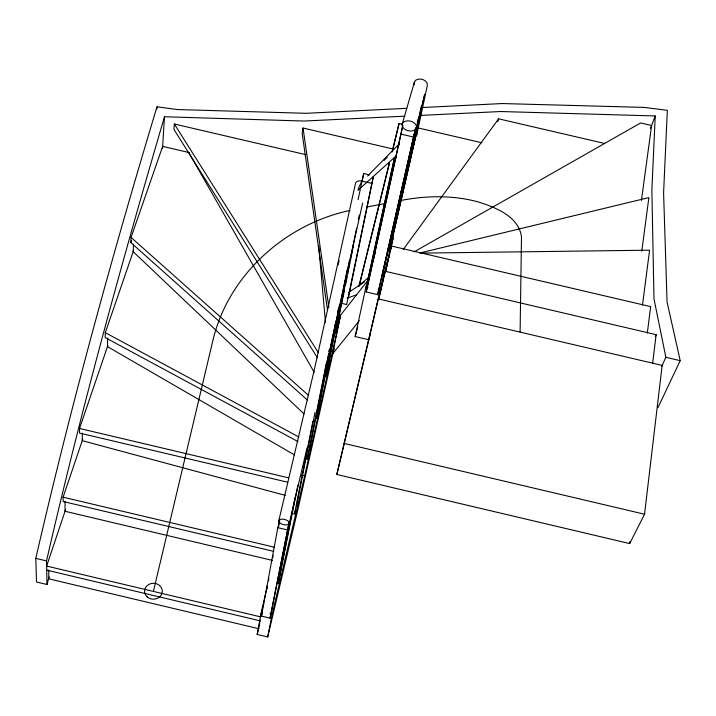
<?xml version="1.0" encoding="UTF-8"?>
<svg xmlns="http://www.w3.org/2000/svg" width="716" height="716" viewBox="0 0 716 716"><rect width="100%" height="100%" fill="white"/><g stroke="black" fill="none" stroke-linecap="round" stroke-linejoin="round"><path stroke-width="1.07" d="M107.865 345.443L79.53 428.463L79.485 433.046L287.698 482.217M82.322 433.09L82.242 440.662L285.317 495.382M520.111 331.768L521.49 236.951C518.805 216.483 495.794 207.533 478.574 202.01C453.317 195.101 426.512 195.441 400.951 200.48M133.498 250.734L105.297 332.654L105.163 337.54L297.963 441.584M107.722 337.988L107.472 346.616L294.518 454.946M307.477 400.074L130.831 242.572L131.055 237.399L162.648 146.395L189.471 152.651M133.516 244.147L133.176 251.665L304.04 413.955M421.053 115.383L500.645 111.526L655.23 115.947L651.864 190.098L653.985 298.894L665.871 357.302L661.718 366.324M156.867 109.011L156.992 106.827L177.443 109.548L306.332 113.307L406.831 108.304M162.532 148.382L164.492 116.762L304.103 121.04L404.916 116.162M305.822 154.656L174.346 124.011L173.97 129.471L317.439 357.785M644.543 514.222L662.148 365.402L378.227 298.876L336.842 474.475L629.695 543.587L644.543 514.222L343.913 443.365M629.695 543.587L629.973 541.377M652.634 363.352L656.133 334.676L385.056 271.239L378.442 299.109L383.051 279.929M647.318 333.083L650.647 306.627L391.294 245.991L378.737 299.163M642.494 305.079L649.582 250.179L420.972 253.124M641.778 251.2L648.884 197.589L419.764 253.017M641.429 200.48L651.587 125.506L640.623 122.964L414.116 251.862M393.048 148.991L303.029 128.03L302.179 133.57L327.543 310.341M413.83 85.338L414.394 82.188L415.763 80.147C419.469 77.937 424.642 79.163 427.013 82.761L427.371 85.204L416.837 134.617A5.88 3.92 13.4 0 1 415.638 136.344M359.334 320.732L332.618 353.883L334.023 348.513L298.169 508.306L267.703 636.954L257.178 634.448L261.34 611.912L267.453 585.894M260.194 620.208L258.628 628.684L48.894 578.859L48.724 569.99M270.048 618.132L289.255 521.669L270.048 618.132L261.43 616.082L277.835 527.665L279.661 520.487M267.068 588.534L267.48 586.341M268.5 580.864L268.903 578.671M272.778 557.836L273.19 555.643M278.497 527.137L279.517 521.66M338.131 264.822L339.115 260.472M267.703 636.954L272.098 614.471L304.676 475.818L340.449 316.391M294.992 497.62L278.22 583.352L297.865 485.197M291.305 513.157L294.536 513.927L312.865 421.33M296.406 506.418L315.049 412.407M358.063 199.621L363.692 173.505L369.59 174.883M362.162 181.175L363.692 173.505M305.025 458.607L307.191 459.117L326.478 362.457M309.035 451.733L328.626 353.686M329.065 351.502L329.503 349.327L329.011 351.252M335.777 321.26L316.365 418.198L317.94 411.906M318.199 410.859L339.456 304.909M346.392 273.628L325.717 376.446L327.284 370.199M346.83 271.445L347.269 269.252M327.543 369.152L349.408 260.588M356.595 228.171L335.267 333.844L344.369 290.571M358.349 219.454L359.334 215.122M345.47 285.111L347.233 276.376M347.681 274.192L350.106 262.172M350.545 259.989L352.317 251.253M352.755 249.07L353.632 244.702M332.618 353.883L340.44 315.335L368.615 279.491M373.26 176.879L346.669 304.542L341.639 303.369M348.486 297.274L373.305 176.897M390.22 252.059L393.147 237.936L390.972 237.435M402.231 124.244L399.072 123.501L392.243 151.881M393.147 237.936L380.16 290.392L368.883 339.787L355.154 336.565L365.912 287.053L375.614 251.495M367.854 279.75L394.489 157.359L396.503 157.833M394.221 159.534L368.158 278.837M366.234 291.949L402.786 125.595L366.234 291.949L377.654 294.625L415.486 128.585L377.654 294.625M324.697 372.75L362.645 203.084M381.682 278.3L415.978 127.52M415.951 128.083L382.12 276.537M417.186 122.651L417.929 119.384M388.287 251.88L419.558 114.641M420.059 112.457L421.545 105.923M421.643 105.896L388.779 249.875M391.813 238.043L424.695 94.217M392.037 237.945L424.445 95.389M392.171 237.685L421.688 108.447M392.117 238.437L419.585 118.534M392.502 237.578L417.401 128.97L392.547 237.676M378.513 299.44L381.789 285.272M385.718 269.995L388.144 259.541M390.569 249.186L391.294 245.991M385.781 270.729L387.768 262.083M388.806 257.635L389.746 253.527L388.716 257.85M278.784 520.8L314.181 370.279L355.494 183.368A5.647 3.616 14.4 0 1 361.696 181.085L361.141 182.857A5.665 1.02 -66 0 0 358.045 190.214L396.512 155.605M289.318 523.289L307.03 447.921M153.439 591.219L212.777 340.959C227.948 275.454 284.959 224.224 349.972 210.45M336.842 474.475L370.449 332.886M385.638 270.827L388.332 259.684M156.992 106.827C111.947 256.042 70.687 406.446 35.8 558.373L36.516 582.019L47.005 584.507L46.522 560.914C80.738 411.566 121.335 263.757 164.492 116.762M420.498 113.298L421.948 107.212M417.956 125.354L419.603 118.435M257.178 634.448L258.727 628.004M358.993 285.988L389.45 162.496M392.126 151.667L399.072 123.501M359.181 285.997L389.585 162.693M294.536 513.927L295.601 509.631M307.191 459.117L308.507 453.846M262.351 609.235L260.427 616.825L46.63 566.061L65.657 509.443M262.897 607.07L263.721 603.812M337.746 311.451L338.471 308.587M261.43 616.082L262.414 612.18M47.005 584.507L49.001 577.042M355.154 336.565L357.705 327.069M497.79 121.702L498.605 118.82L604.671 143.469M402.132 124.289L414.394 82.188M273.718 551.383L63.115 501.513L63.098 497.181L82.734 439.212M130.831 242.572L131.565 240.46M650.468 128.441L655.23 115.947M655.337 336.466L656.133 334.676M657.977 407.637L680.2 360.658L667.061 301.955L663.589 192.828L667.33 110.345L644.525 107.418L502.265 103.552L421.849 107.561M403.323 249.392L498.605 118.82M384.197 160.357L387.249 157.18M397.971 146.091L399.501 144.507M399.116 144.006L367.594 176.038M358.832 285.675L368.194 277.826M348.826 292.271L364.31 282.068M347.188 298.125L356.586 294.804M367.147 206.969L384.51 203.639M418.063 127.922L481.957 142.788M400.718 134.044L413.463 137.016M361.759 181.032L371.631 183.332M365.912 287.053L367.952 287.528M378.129 289.908L380.16 290.392M665.871 357.302L680.2 360.658M301.454 475.057L304.676 475.818M79.53 428.463L288.521 477.814M277.835 527.665L287.197 529.876M63.098 497.181L274.505 547.239M272.393 560.395L65.049 511.269L65.013 501.433M35.8 558.373L46.522 560.914M269.95 613.961L272.098 614.471M46.71 570.142L259.711 620.727M105.297 332.654L298.849 436.984M131.055 237.399L308.408 395.277M338.865 313.823L340.44 315.335M174.346 124.011L318.405 352.764M188.756 152.481L314.145 372.222M416.506 132.523L416.837 134.617M303.029 128.03L328.868 307.307M318.718 245.74L325.449 322.343M147.21 596.911A8.852 7.966 -0.3 0 0 161.995 593.251A8.852 7.966 -0.3 0 0 151.094 583.558A8.852 7.966 -0.3 0 0 147.21 596.911M279.231 522.268A5.415 2.667 14.1 0 0 288.36 524.434A5.415 2.667 14.1 0 0 284.556 519.413A5.415 2.667 14.1 0 0 279.231 522.268M402.553 126.893A7.375 4.94 13.5 0 0 414.985 129.811A7.375 4.94 13.5 0 0 410.411 121.129A7.375 4.94 13.5 0 0 402.553 126.893"/></g></svg>
